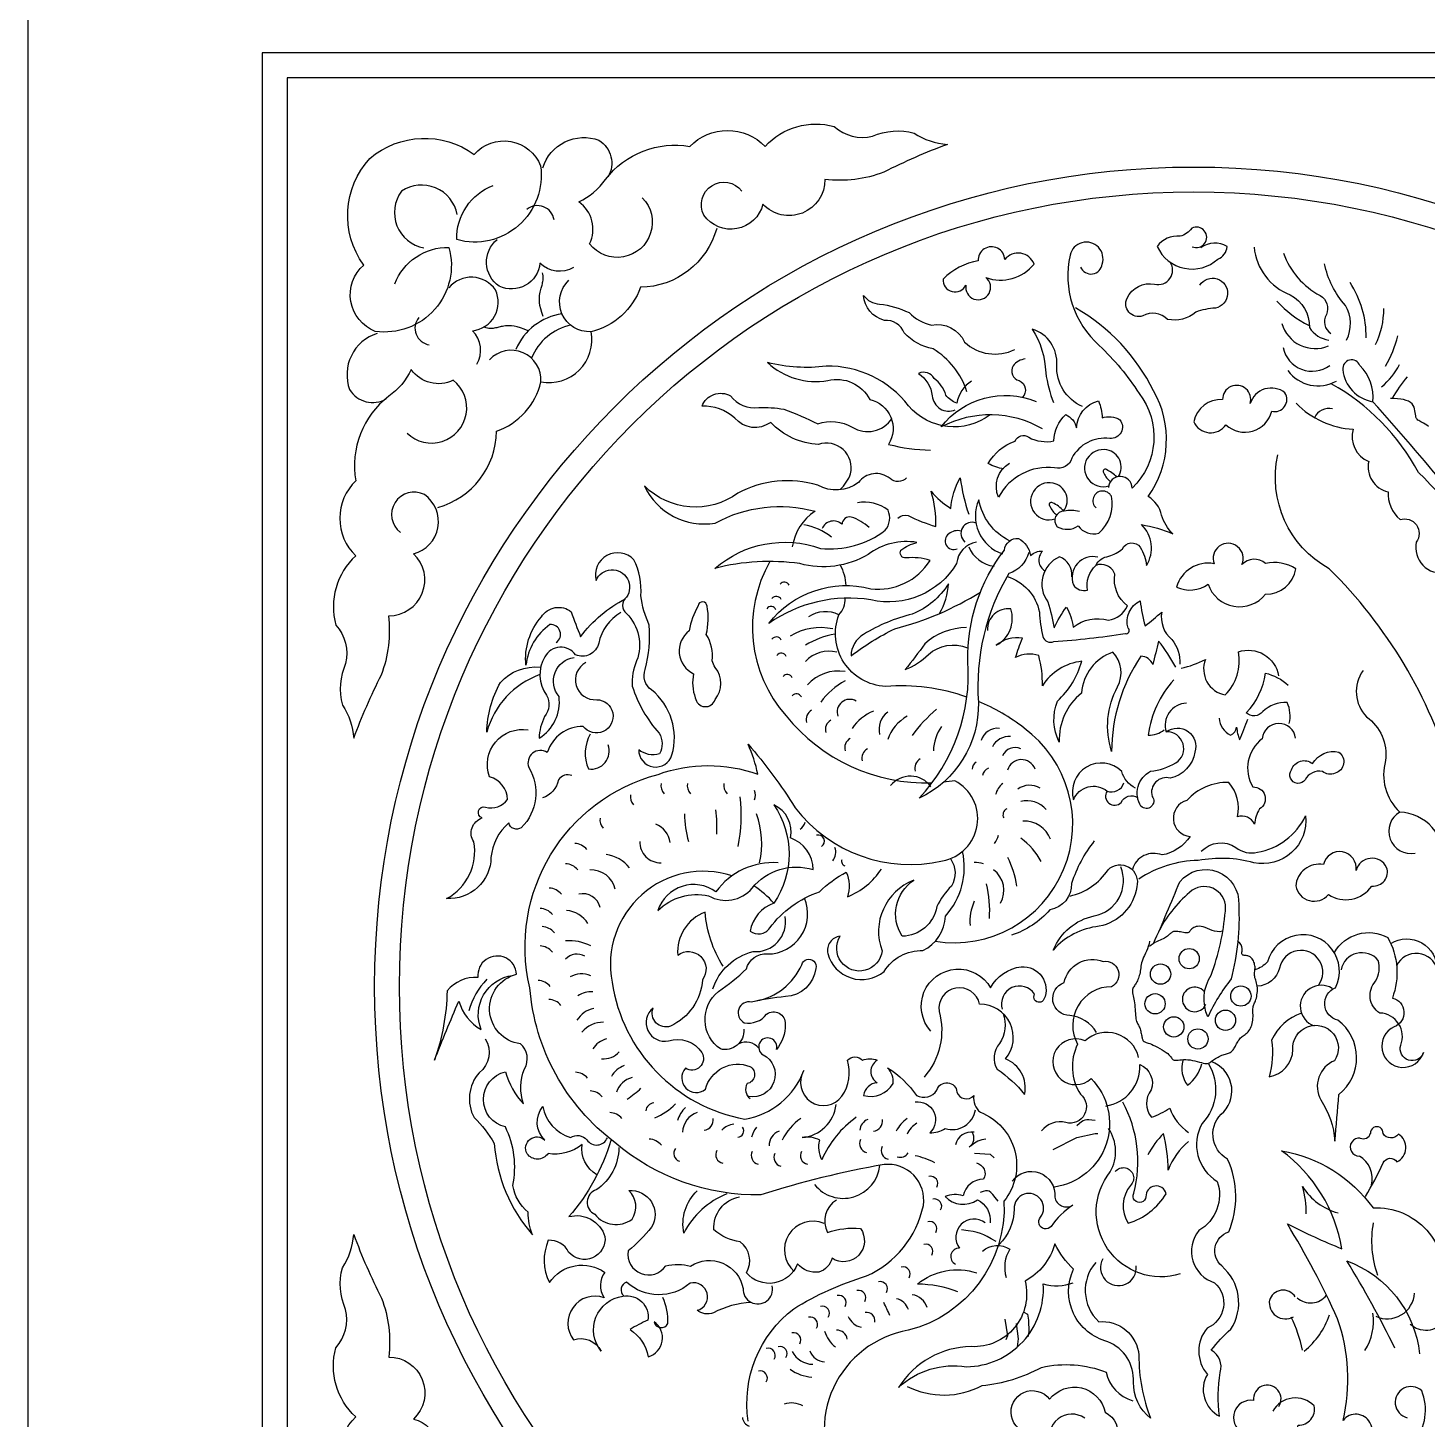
# Model space of a CAD drawing. Extents: x -66030 to 95157, y -13132 to 45879.
# Drawn here: x -18960 to -18285, y 3143 to 3813 of the extents above; entities that cross this region are included whole.
import ezdxf

# ---------------------------------------------------------------- set-up
doc = ezdxf.new("R2010")
doc.units = 0
doc.header["$LTSCALE"] = 100
doc.header["$MEASUREMENT"] = 0
doc.layers.add('3', color=11, linetype='CONTINUOUS')

msp = doc.modelspace()

# ---------------------------------------------------------------- linework, layer by layer
at = {"layer": '3'}
for points in [[(-17833.53, 3914.13), (-18959.53, 3914.13), (-18959.53, 2788.13), (-17833.53, 2788.13)], [(-17946.53, 3801.13), (-18846.53, 3801.13), (-18846.53, 2901.13), (-17946.53, 2901.13)], [(-17958.53, 3789.13), (-18834.53, 3789.13), (-18834.53, 2913.13), (-17958.53, 2913.13)]]:
    msp.add_lwpolyline(points, close=True, dxfattribs=at)
for points in [[(-18663.26, 3731.34, -1.055128), (-18688.71, 3709.03, 0.366246), (-18693.86, 3729.32, 0.126982), (-18680.99, 3740.15, -0.281378), (-18640.28, 3756.03, -0.426753), (-18604.08, 3756.06, -0.279848), (-18570.69, 3765.66, 0.248463), (-18552.23, 3760.93, -0.174704), (-18532.17, 3762.46, 0.128908), (-18516.13, 3757.06, 0.027185), (-18546.79, 3743.65, -0.12406), (-18575.22, 3740.17, -0.684481), (-18605.1, 3728.2, -0.643109), (-18633.58, 3722.95, -0.920448), (-18615.32, 3734.5)], [(-18782.62, 3689.74, -0.319048), (-18756.53, 3707.37, -0.541193), (-18792.06, 3666.91, -0.561508), (-18797.63, 3698.89, -0.355693), (-18794.67, 3750.3, -0.343874), (-18744.29, 3752.23, -0.561508), (-18712.31, 3746.66, -0.541193), (-18752.77, 3711.13, -0.319048), (-18735.13, 3737.22)], [(-18711.26, 3745.79, -0.427892), (-18684.21, 3759.03, -0.407523), (-18679.8, 3741.33, -0.407523)], [(-18752.58, 3723.23, 0.539681), (-18779.43, 3734.44, 0.553633), (-18768.62, 3707.18)], [(-18696.43, 3697.63, -0.338558), (-18712.61, 3699.79, -0.519359), (-18732.3, 3688.69, -0.493768), (-18733.34, 3711.18)], [(-18627.4, 3716.53, -0.333818), (-18664.16, 3688.15, -0.253565), (-18687.95, 3666.74, -0.703455), (-18698.63, 3691.54)], [(-18398.05, 3707.69, 1.587597), (-18398.31, 3716.6, -0.16651), (-18403.9, 3712.73, 0.285037), (-18414.94, 3707.76, 0.50912), (-18385.72, 3701.73, 0.291144), (-18381.22, 3707.75, 0.312284), (-18393.93, 3707.11)], [(-18501.23, 3700.84, 0.160484), (-18518.22, 3692.09, 0.835937), (-18507.2, 3689.22, 1.770039), (-18497.59, 3692.84, 0.32092), (-18474.31, 3699.36, 0.578769), (-18488.47, 3701.5, 1.014523), (-18501.26, 3700.87)], [(-18451.92, 3697.92, 0.779739), (-18441.5, 3699.36, 1.052172), (-18456.95, 3703.66, 0.275203), (-18442.89, 3660.15, -0.056005), (-18423.69, 3637.02, -0.383899), (-18427.1, 3591.34, 0.966263), (-18438.45, 3591.64)], [(-18368.22, 3707.53, 0.286232), (-18350.77, 3684.48, -0.281439), (-18341.51, 3668.71, 0.227784), (-18332.2, 3662.71, 0.227784)], [(-18354.05, 3704.59, 0.18456), (-18336.41, 3684.16, -0.387926), (-18333.38, 3674.99, 0.40879), (-18331.22, 3665.93, 0.40879)], [(-18394.46, 3689.15, -1.523173), (-18386.88, 3678.14, 0.07247), (-18396.38, 3676.17, -0.240945), (-18409.94, 3672.69, 0.337346), (-18421.95, 3674.37, -0.671645), (-18429.48, 3682.96, -0.340226), (-18416.23, 3689.65, 0.682649), (-18408.68, 3700.23, 0.682649)], [(-18323.66, 3662.64, 0.257758), (-18324.19, 3679.43, -0.132765), (-18334.27, 3699.51)], [(-18743.02, 3651.03, 0.338558), (-18745.18, 3667.21, 0.519359), (-18734.09, 3686.91, 0.493768), (-18756.57, 3687.95)], [(-18506.71, 3637.82, 0.178788), (-18523.04, 3658.49, -0.159899), (-18536.95, 3666.15, 0.328636), (-18546.54, 3672.17, -0.319766), (-18556.6, 3684.22, 0.228661), (-18548.86, 3680.09, -0.074619), (-18534.65, 3675.97, 0.134997), (-18523.85, 3669.9, -0.345027), (-18507.86, 3661.75, 0.314314), (-18483.65, 3658.2)], [(-18443.56, 3558.01, 0.60173), (-18455.4, 3544.73, 0.320628), (-18448.64, 3542.15, -0.241952), (-18444.63, 3554.08, -0.245308), (-18438.26, 3558.47, 0.086448), (-18431.67, 3562.03, -0.57996), (-18423.15, 3562.8, -0.12249), (-18420.11, 3554, 0.349711), (-18422.55, 3573.72, -0.066294), (-18407.44, 3569.29, -0.125847), (-18412.81, 3578.27, 0.196982), (-18419.28, 3587.3, 0.292083), (-18416.71, 3638.19, 0.148838), (-18454.3, 3678.17, 0.148838)], [(-18791.19, 3665.87, 0.427892), (-18804.42, 3638.82, 0.407523), (-18786.72, 3634.41, 0.407523)], [(-18451.06, 3630.68, -0.308492), (-18463.42, 3650.66, 0.351667), (-18475.22, 3667.97, -0.13429), (-18468.75, 3646.95, 0.056922), (-18464.94, 3632.53)], [(-18761.93, 3582.01, 0.333818), (-18733.55, 3618.76, 0.253565), (-18712.14, 3642.55, 0.703455), (-18736.94, 3653.24)], [(-18495.54, 3626.65, -0.39929), (-18534.82, 3631.04, 0.237505), (-18574.66, 3650.11, -0.093533), (-18602.84, 3651.82, 0.232196), (-18573.82, 3643.18, -0.349296), (-18553.57, 3634.04, -0.51818), (-18544.49, 3612.43, 0.062706), (-18524.34, 3609.69, 0.062706)], [(-18478.56, 3653.58, 0.209947), (-18484.47, 3650.29, 0.49576), (-18481.55, 3643.16, -0.511505), (-18479.87, 3635.1)], [(-18776.74, 3617.87, 1.055128), (-18754.43, 3643.32, -0.366246), (-18774.72, 3648.46, -0.126982), (-18785.55, 3635.6, 0.281378), (-18801.42, 3594.88, 0.426753), (-18801.46, 3558.69, 0.279848), (-18811.05, 3525.3, -0.248463), (-18806.33, 3506.83, 0.174704), (-18807.86, 3486.77, -0.128908), (-18802.46, 3470.73, -0.027185), (-18789.05, 3501.4, 0.12406), (-18785.57, 3529.83, 0.684481), (-18773.6, 3559.7, 0.643109), (-18768.35, 3588.19, 0.920448), (-18779.89, 3569.93)], [(-18504.46, 3642.95, 0.206765), (-18511.63, 3632.33, -0.166177), (-18516.85, 3636.22, 0.159121), (-18522.56, 3644.19, 0.398496), (-18530.01, 3646.64, -0.210102), (-18523.43, 3635.83, 0.515095), (-18512.32, 3629.09)], [(-18567.92, 3590.69, 0.132381), (-18562.86, 3598.28, 0.594916), (-18578.34, 3612.35, -0.19248), (-18601.35, 3623.04, -0.39704), (-18618.72, 3625.11, 0.194958), (-18634.48, 3630.81, -0.460182), (-18620.78, 3635.8, 0.271619), (-18607.13, 3630.21, -0.053069), (-18595.03, 3629.38, -0.028526), (-18578.64, 3622.29, -0.219232), (-18562.06, 3620.75, 0.411581), (-18542.84, 3624.94, 0.411581)], [(-18171.52, 3232.67, 0.309407), (-18148.36, 3272.26, 0.036056), (-18159.3, 3359.76, 0.01115), (-18227.07, 3487.13, 0.150802), (-18289.02, 3598.91, 0.144152), (-18331, 3641.61)], [(-18470.24, 3619.86, 0.258002), (-18519.12, 3620.81, -0.340638), (-18473.32, 3633.02)], [(-18488.98, 3600.68, -0.099831), (-18496.45, 3603.19, -0.17971), (-18483.52, 3613.93, -0.495329), (-18476.93, 3615.85, 0.175169), (-18464.74, 3614.09, -0.208752), (-18459.03, 3626.75, -0.231917), (-18453.82, 3620.39, -0.338193), (-18443.31, 3633.35, -0.10689), (-18441.54, 3625.17, -0.227396), (-18432.95, 3624.29, -0.662059), (-18437.85, 3615.26, 0.312254), (-18456.12, 3605.8, -0.413766), (-18464.42, 3601.12, 0.309526), (-18491.48, 3586.96, -0.373719), (-18486.21, 3603.43)], [(-18347.9, 3632.21, 0.188121), (-18320.43, 3619.74, 0.391061), (-18312.93, 3604.22, 0.420066), (-18303.62, 3589.62, 0.229267), (-18297.87, 3576.17, -0.727185), (-18290, 3565.26, 0.528146), (-18275.81, 3550.53, -1.093307), (-18267.64, 3542.27, 0.032422), (-18255.99, 3535.85, 0.294861), (-18245.94, 3515.2, 0.848142), (-18250.44, 3492.46, -0.685053), (-18239.35, 3476.23, -0.183738), (-18236.84, 3461.78, -0.528128), (-18233.09, 3440.54, 0.852916), (-18220.12, 3433.25, -1.083325), (-18211.97, 3421.42, -0.503693), (-18204.63, 3405.73, -0.565741), (-18205.01, 3394.65)], [(-18163.24, 3223.33, 0.249483), (-18139.88, 3280.04, 0.094614), (-18168.91, 3375.34, 0.132082), (-18203.46, 3455.76, 0.008993), (-18240.94, 3548.15, 0.020049), (-18310.9, 3632.97)], [(-18433.67, 3596.9, 0.52936), (-18439.2, 3609.72, 1.305173), (-18438.25, 3592.44)], [(-18186.05, 3243.72, 0.43853), (-18164.14, 3304.29, -0.975696), (-18172.5, 3319.66, -0.239196), (-18171.27, 3337.07, 0.014683), (-18204.48, 3374.95, 0.165368), (-18237.08, 3418.78, -0.309527), (-18272.57, 3452.9, 0.128285), (-18332.07, 3552.47, -0.331954), (-18356.8, 3607.34)], [(-18535.9, 3596.3, -0.418056), (-18543.81, 3595.97, 0.424832), (-18559.04, 3594.07, -0.29915), (-18578.62, 3592.7, 0.19732), (-18617.2, 3588.91, -0.370328), (-18662.24, 3592.4, 0.337789), (-18628.08, 3574.51, -0.194273), (-18579.98, 3580.17, 0.212175), (-18590.93, 3563.04, 0.212175)], [(-18540.07, 3576.89, -0.237323), (-18535.07, 3578.14, 0.05191), (-18521.73, 3572.87, 0.084425), (-18524.01, 3589.86, 0.081299), (-18514.51, 3581.56, -0.11507), (-18509.94, 3596.29, 0.051627), (-18505.85, 3578.74)], [(-18434.48, 3596.71, 0.095126), (-18439.41, 3600.24, 0.975843), (-18440.64, 3598.53, 0.148406), (-18437.45, 3594.44)], [(-18460.1, 3580.32, 0.557893), (-18465.2, 3593.75, 1.305173), (-18464.26, 3576.46)], [(-18452.46, 3580.13, 0.088501), (-18459.83, 3580.28, 0.643898), (-18463.16, 3572.72, 0.288177), (-18453.11, 3573.13, 0.306666), (-18443.11, 3569.6, 0.269352), (-18437.08, 3587.39, 1.190505), (-18444.46, 3581.79)], [(-18502.15, 3565.35, 0.335653), (-18511.69, 3554.98, -0.324846), (-18553.01, 3537.46, 0.194373), (-18602.22, 3526.13, -0.299621), (-18553.03, 3542.85, 0.291539), (-18524.51, 3556.43, 0.108203), (-18536.1, 3557.68, -0.623821), (-18538.53, 3561.46, -0.091543), (-18530.81, 3565.15, 0.207456), (-18554.29, 3559.39, -0.203723), (-18587.38, 3554.92, 0.099688), (-18628.22, 3552.62, -0.271291), (-18577.38, 3562.29, 0.190173), (-18546.09, 3571.02, 0.282675), (-18544.76, 3580.71, 0.206951), (-18559.49, 3584.29)], [(-18486.18, 3565.94, -0.238579), (-18500.99, 3585.67, 0.439743), (-18489.57, 3559.64, 0.439743)], [(-18460.1, 3580.32, 0.104037), (-18465.41, 3584.27, 0.975843), (-18466.64, 3582.55, 0.148406), (-18463.45, 3578.47)], [(-18553.94, 3572.28, 0.10887), (-18562.49, 3577.39, 0.462158), (-18566.95, 3573.88, 0.519494), (-18576.6, 3571.81)], [(-18509.52, 3570.6, 0.247328), (-18515.46, 3569.31, 0.903315), (-18511.4, 3562.11)], [(-18476.89, 3560.25, -0.252606), (-18486.49, 3550.22, 0.153484), (-18501.18, 3488.01, -0.296857), (-18529.81, 3441.84, 0.210168), (-18506.28, 3507.93, -0.171166), (-18488.63, 3561.46, -0.40502), (-18481.87, 3567.12, -0.232442), (-18476.05, 3558.84, -0.217994), (-18470.24, 3560.93, 0.487945), (-18469.1, 3551.43, 0.487945)], [(-18601.75, 3555.97, 0.321018), (-18593.96, 3481.62, 0.234363), (-18523.59, 3449.21, 0.234363)], [(-18456.12, 3548.52, 0.353667), (-18462.12, 3558.18, 0.485705), (-18467.63, 3536.49, -0.022304), (-18464.59, 3523.91, -0.055465), (-18458.74, 3533.99, -0.091308), (-18455.46, 3524.34, -0.244532), (-18438.48, 3527.65, 0.258626), (-18429.31, 3534.55, -0.280061), (-18435.38, 3549.89, 0.416702), (-18444.63, 3554.08, 0.416702)], [(-18519.9, 3530.91, 0.111685), (-18515.6, 3545.24, -0.155351), (-18533.08, 3530.6, 0.077894), (-18556.59, 3520.83, 0.259844), (-18562.62, 3510.46, -0.046976), (-18541.49, 3523.56, 0.077267), (-18500.19, 3541.23)], [(-18487.37, 3548.71, -0.278864), (-18471.8, 3531.58, 0.050703), (-18470.06, 3519.77, 0.448836), (-18464.81, 3517.32, 0.019898), (-18430.47, 3521.21, 0.806211), (-18429.02, 3523.84, -0.375603), (-18423.1, 3537, 0.054013), (-18420.8, 3524.91, 0.017096), (-18412.78, 3531.58, 0.268578), (-18407.91, 3518.29, -0.201278), (-18404.11, 3506.4)], [(-18704.8, 3516.93, 0.768168), (-18707.79, 3525.57, 0.215314), (-18719.38, 3505.94, -0.207713), (-18711.94, 3529.24, -0.449098), (-18697.54, 3531.74, 0.017085), (-18693.01, 3519.72, -0.11769), (-18671.37, 3537.93)], [(-18506.75, 3490.63, 0.102916), (-18545.95, 3495.75, -0.511352), (-18568.44, 3530.29, 0.189232), (-18565.4, 3538.28)], [(-18673.64, 3531.3, 0.21451), (-18684.28, 3516.53, -0.455357), (-18695.42, 3510.91, 0.558943), (-18710.3, 3510.02, 0.297105), (-18709.49, 3491.57, -0.309832), (-18710.37, 3481.25, 0.111837), (-18713.05, 3470.72, 0.290022), (-18703.41, 3490.86, -0.589598), (-18696.17, 3509.75)], [(-18406.04, 3505.01, 0.047727), (-18414.27, 3517.55, 0.011712), (-18417, 3506.25, 0.302058), (-18422.86, 3510.25, 0.147921), (-18436.94, 3464.44, -0.204896), (-18434.07, 3495.54, 0.316896), (-18436.31, 3512.28, 0.296065), (-18451.52, 3492.55, 0.237056), (-18462.22, 3468.9, -0.211738), (-18463.09, 3488.64, 0.14065), (-18451.36, 3507.86, 0.226688), (-18470.33, 3496.03, 0.074612), (-18472.11, 3510.58, 0.203751), (-18483.23, 3509.73, -0.031463), (-18479.97, 3518.92, 0.22516), (-18492.55, 3515.59, 0.363944), (-18485.58, 3533.09, 0.459015), (-18496.88, 3522.73)], [(-18506.93, 3524.16, 0.181597), (-18527.04, 3516.25, -0.014714), (-18536.49, 3503.85, 0.106422), (-18525.33, 3511.13, -0.279462), (-18506.48, 3514.37)], [(-18403.43, 3504.47, 0.061921), (-18391.69, 3508.76, 0.471856), (-18382.17, 3491.61, 0.247335), (-18375.81, 3512.42, -0.459716), (-18356.41, 3500.89)], [(-18690.51, 3507.27, 0.816538), (-18685.25, 3489.35, -1.597481), (-18691.78, 3476.48, 0.328624), (-18709.09, 3463.95, 0.726059), (-18717.99, 3456.63, -0.348201), (-18721.62, 3427.63, -0.533087), (-18727.69, 3429.94, 0.192074), (-18736.25, 3413.26, -0.42866), (-18757.62, 3393.47, 0.322418), (-18744.51, 3420.77, -0.50186), (-18740.46, 3432.32, -0.978426), (-18738.89, 3437.57, 0.313467), (-18728.26, 3441.19, 0.324139), (-18736.9, 3452.22, -0.581056), (-18718.26, 3474.73)], [(-18712.65, 3501.41, 0.245898), (-18738.25, 3473.7, -0.122805), (-18731.69, 3497.65, -0.243463), (-18712.47, 3504.96)], [(-18351.3, 3477.91, 0.173719), (-18352.3, 3487.96, 0.204881), (-18364.07, 3483.61, -0.439257), (-18372, 3483.02, 0.158927), (-18362.8, 3502.13, -0.135008), (-18351.81, 3496.3)], [(-18315.71, 3503.37, 0.362739), (-18313.98, 3481.1, -0.2716), (-18304.84, 3459.99, 0.280877), (-18298, 3435.19, 0.309908)], [(-18407.01, 3498.85, 0.155136), (-18419.27, 3472.3, 0.186927), (-18411.61, 3474.85, 0.186927)], [(-18479.19, 3475.69, 0.065936), (-18501.22, 3488.52, 0.065936)], [(-18348.23, 3470.77, 0.896741), (-18364.33, 3470.52, 0.382759), (-18368.85, 3447.27, -0.787224), (-18365.63, 3436.66, 0.127817), (-18368.03, 3429.28, 0.403336), (-18376.29, 3432.84, 0.241441), (-18380.43, 3449.49, 0.21785), (-18400.7, 3440.73, 0.837931), (-18399.14, 3423.45, -0.210142), (-18412.62, 3414.48, 0.449494), (-18426.94, 3407.45)], [(-18385.03, 3480.47, 0.268052), (-18379.6, 3472.27, 0.275461), (-18376.66, 3476.09, 0.073531), (-18375.22, 3470, 0.004821), (-18371.23, 3479.96, 0.004821)], [(-18612.19, 3141.48, -0.274934), (-18590.27, 3195.72, -0.063348), (-18555.23, 3211.54, 0.242696), (-18527.73, 3245.56, 0.493498), (-18546.68, 3265.22, 0.036087), (-18606.04, 3250.61, -0.182964), (-18676.52, 3275.9, -0.214027), (-18717.52, 3350.5, -0.406927), (-18655.64, 3453.35, -0.174971), (-18607.55, 3453.38, 0.056643), (-18612.29, 3467.96, -0.037057), (-18589.5, 3437.23, 0.294734), (-18518.55, 3411.69, 0.715311), (-18512.53, 3450.24, -0.015959), (-18518.05, 3449.55)], [(-18688.4, 3472.77, 0.23341), (-18689.22, 3455.94, 0.570594), (-18679.78, 3467.56, 0.570594)], [(-18425.44, 3446.67, -0.213354), (-18432.09, 3454.77, 0.774692), (-18455.27, 3441.03, -0.517338), (-18439.14, 3445.23, 0.435623), (-18431.03, 3449.32, 0.435623)], [(-18697.21, 3452.72, 0.369931), (-18703.73, 3450.66, -0.274922), (-18711.41, 3441.97)], [(-18439.14, 3445.23, 0.920565), (-18432.38, 3439.84, -0.441973), (-18424.38, 3442.17)], [(-18597.83, 3410.71, 0.257227), (-18627.78, 3396.75, 0.508149), (-18655.74, 3387.77, -0.252945), (-18631.28, 3394.76, 0.360936), (-18610.31, 3398.5, -0.308855), (-18580.84, 3407.41, 0.321537), (-18591.84, 3422.68, 0.351962), (-18599.83, 3438.64, -0.308867), (-18599.83, 3391.27, 0.267256), (-18611.31, 3377.8, 0.436892), (-18601.82, 3379.3, -0.148668), (-18577.86, 3396.75, -0.067914), (-18564.88, 3406.23, -0.178239), (-18564.39, 3394.26, 0.151902), (-18547.91, 3407.72, 0.151902)], [(-18239.66, 3387.23, -0.231935), (-18255.19, 3393.6, -0.571896), (-18276.91, 3411.13, 0.427463), (-18298, 3435.19, 0.838412), (-18290.6, 3415.32, 0.838412)], [(-18393.68, 3416.32, -0.356284), (-18376.97, 3418.15, 0.238194), (-18366.64, 3415.79, 0.239511), (-18343.38, 3433.35, -0.509011), (-18368.4, 3410.73, 0.11431), (-18395.17, 3411.81, 0.145104), (-18423.87, 3402.86, 0.145104)], [(-18445.34, 3421.24, 0.088181), (-18456.24, 3400.81, -0.37553), (-18466.72, 3388.01, -0.13249), (-18485.21, 3375.8)], [(-18514.69, 3412.76, -0.294616), (-18514.14, 3399.52, 0.085272), (-18521.25, 3389.58, -0.361603), (-18537.93, 3375.31, -0.410166), (-18532.39, 3402.33, 0.411619), (-18547.64, 3368.23, -1.244437), (-18567.91, 3375.3, 0.449673), (-18573.79, 3366.99, 0.551016), (-18546.7, 3358.34, -0.266714), (-18527.92, 3368.39, 0.273043), (-18517.08, 3385.03, 0.246458), (-18508.86, 3416.21, 0.246458)], [(-18457.1, 3394.69, 0.193345), (-18438.64, 3407.32, -0.774758), (-18424.86, 3399.1, -0.319636), (-18442.94, 3380.09, 0.190594), (-18465.06, 3368.67, -0.252641), (-18445.33, 3385.1, 0.475778), (-18432.56, 3408.7)], [(-18416.69, 3371.87, 0.007675), (-18404.05, 3401.61, -0.727854), (-18375.66, 3390.47, -0.076405), (-18379.33, 3354.74, 0.05863), (-18390.52, 3336.39, -0.255887), (-18388.93, 3356.54, 0.065806), (-18382.1, 3387.39, 0.659603), (-18398.11, 3397.44, 0.102432), (-18413.87, 3378.28)], [(-18614.3, 3330.43, -0.505444), (-18625.62, 3320.95, -0.499705), (-18626.59, 3348.66, 0.042589), (-18613.06, 3359.56, -0.373738), (-18602.87, 3366.75, 0.536724), (-18585.05, 3393.62, 0.536724)], [(-18624.29, 3360.85, -0.12327), (-18632.96, 3386.9, 0.336133), (-18646.18, 3366.14, -0.879818), (-18634.27, 3354.35, -0.273252), (-18649.73, 3331.91, -0.639449), (-18658.03, 3340.64, 0.79388), (-18650.64, 3324.89, -0.340587), (-18634.57, 3319.21, -0.795233), (-18642.46, 3311.63, 0.927452), (-18632.84, 3301.58, -0.447603), (-18611.34, 3312.53, -0.692248), (-18612.76, 3304.24, 0.364952), (-18611.31, 3297.01, 0.364952)], [(-18629.28, 3349.88, -0.259869), (-18609.8, 3367.92, 0.489979), (-18594.34, 3384.78, 0.489979)], [(-18345.37, 3338.21, 0.213413), (-18359.77, 3325.21, -0.10069), (-18361.02, 3307.53, 0.359502), (-18349.51, 3320.74, -1.392987), (-18329.44, 3315.31, 0.447066), (-18336.09, 3296.45, -0.127075), (-18329.28, 3276.51, -0.002221), (-18327.32, 3299.01, 0.487992), (-18327.78, 3334.84, -0.741047), (-18328.99, 3350.49, 1.11222), (-18361.73, 3362.91, -0.13184), (-18367.85, 3359.17)], [(-18329.54, 3367.4, -0.408246), (-18303.77, 3374.69, -0.220709), (-18301.56, 3345.53, -0.747363), (-18300.7, 3331.7, 1.527829), (-18286.54, 3319.21, -0.979963), (-18297.52, 3322.77, 0.518333), (-18307.58, 3338.28, -0.476032), (-18309.61, 3353.6, 0.209956), (-18308.42, 3363.69, 0.627348), (-18326.3, 3359.19)], [(-18302.36, 3371.88, -0.587272), (-18279.91, 3359.08, 0.710374), (-18299.51, 3361.04, 0.710374)], [(-18337.22, 3351.59, 1.260637), (-18355.98, 3359.95, -0.336323), (-18366.72, 3351.24)], [(-18738.98, 3325.82, -0.3879), (-18741.95, 3309.52, 0.312373), (-18744.37, 3287.86, -0.079238), (-18734.68, 3275.38, 0.162607), (-18716.26, 3231.38, -0.082648), (-18718.39, 3242.25, -0.177329), (-18725.69, 3255.16, 0.166012), (-18729.31, 3283.35, -0.796718), (-18729.31, 3309.94, 0.121052), (-18720.53, 3294.5, -0.187369), (-18720.1, 3311.36, 0.370703), (-18722.09, 3323.46, -0.830406), (-18723.91, 3356.96, 1.024256), (-18742.53, 3355.49, 0.242105), (-18757.41, 3348.97, -0.079506), (-18763.49, 3315.59, -0.006731), (-18751.79, 3344.02, 0.184438), (-18741, 3330.29, -0.486295), (-18725.84, 3356.46)], [(-18608.42, 3344.15, 0.250245), (-18586.41, 3361.55, -1.015663), (-18579.6, 3359.79, -0.366209), (-18594.23, 3346.2, 0.035526), (-18610.6, 3343.59, 0.880337), (-18614.12, 3333.63, 0.279835), (-18603.3, 3337.69, -0.658314), (-18594.4, 3332.88, -0.180919), (-18598.58, 3320.71, 2.020174), (-18605.05, 3318.16, -0.86875), (-18611.94, 3298.12)], [(-18524.19, 3329.58, -1.110288), (-18495.28, 3350.46, -0.249344), (-18480.51, 3360.57, -0.572152), (-18469.56, 3344.96, -1.060852), (-18474.06, 3347.33, 0.873675), (-18489.67, 3340.09, 0.873675)], [(-18444.23, 3328.95, 0.239821), (-18457.13, 3337.14, -0.852594), (-18459.85, 3352.94, -0.468159), (-18440.96, 3363.18, -0.850735), (-18437, 3350.99, 0.570845), (-18453.38, 3323.27, 0.264808), (-18451.91, 3299.12, -0.798943), (-18459, 3285.49, 0.307115), (-18470.77, 3281.43)], [(-18677.86, 3353.19, 0.319861), (-18613.81, 3287.11, 0.26636), (-18585.32, 3310.56, 0.957723), (-18567, 3298.16, 0.22716), (-18564.32, 3315.55, -0.458366), (-18557.1, 3315.52, -0.217817), (-18550.02, 3315.51, 0.557684), (-18550.02, 3304.67, 0.349118), (-18556.61, 3298.6, 0.348266), (-18542.32, 3304.37, 0.227634), (-18544.98, 3311.85, -0.099402), (-18531.03, 3298.57, 0.398274), (-18521.21, 3301.09, -0.83258), (-18511.54, 3300.16, 0.562902), (-18503.39, 3298.46, 0.262593), (-18500.23, 3290.44, -0.509115), (-18488.87, 3247.63, -0.358007), (-18535.05, 3185.34, 0.5253), (-18568.74, 3112.18, 0.273408)], [(-18489.29, 3338.06, -0.245249), (-18490.98, 3323.6, 0.327799), (-18492.11, 3311.19, -0.074159), (-18478.94, 3299.09, 0.372004), (-18488.12, 3316.14, 0.639552), (-18500.6, 3342.58, 0.972546), (-18520.15, 3339.07, -0.254213), (-18527.36, 3307.4)], [(-18423.93, 3316.91, 0.570221), (-18449.78, 3324.88, 1.853814), (-18446.84, 3306.66, -0.616232), (-18464.54, 3254.39)], [(-18439.79, 3293.45, 0.384553), (-18423.29, 3313.43, -0.399979), (-18417.85, 3301.19, 0.359096), (-18417.76, 3288.01, 0.05728), (-18408.91, 3292.49, 0.162729), (-18399.82, 3280.77)], [(-18402.55, 3315.37, 0.235693), (-18400.37, 3303.5, 0.173811), (-18393.47, 3313.74, 0.173811)], [(-18390.3, 3313.74, -0.340676), (-18393.31, 3285.07, 0.403752), (-18385.99, 3257.09, -0.359073), (-18394.88, 3233.44, 0.527098), (-18387.33, 3208.28, -0.552877), (-18390.9, 3186.36, 0.366499), (-18390.76, 3164.09, 0.434237), (-18384.87, 3143.9, -0.078912), (-18384.59, 3165.03, 0.358374), (-18388.88, 3175.72, -0.052468), (-18379.43, 3185.85, 0.376174), (-18383.86, 3216.38, -0.582178), (-18380.49, 3232.81, 0.211058), (-18381, 3267.86, -0.535836), (-18382.87, 3290.63, 0.5365), (-18388.9, 3314.89)], [(-18685.22, 3260.27, -0.302047), (-18692.23, 3274.97, -0.212275), (-18708.73, 3270.51, -0.516569), (-18718.86, 3270.45, -0.85955), (-18710.24, 3277.04, -0.391377), (-18711.26, 3293.23, 0.280866), (-18697.9, 3278.33, -0.364308), (-18689.99, 3277.14, 0.595543), (-18680.12, 3278.11, 0.595543)], [(-18560.1, 3288.02, 0.136215), (-18576.71, 3267.55, -0.177431), (-18577.68, 3276.97, 0.18166), (-18586.18, 3278.22, 0.351285), (-18569.76, 3294.14)], [(-18531.63, 3295.48, -0.726576), (-18524.58, 3280.6, 0.155182), (-18517.19, 3282.57, 0.458601), (-18502.66, 3291.68, 0.458601)], [(-18435.16, 3261.92, -1.058292), (-18427.81, 3255.2, 0.32889), (-18428.9, 3236.95, 0.184887), (-18410.64, 3251.2, 0.905785), (-18420.4, 3249.74, -1.202739), (-18426.27, 3251.41, 0.190022), (-18431.54, 3295.35, 0.190022)], [(-18403.82, 3212.55, -0.738412), (-18437.62, 3261.77, 0.287664), (-18438.46, 3282.62, 0.287664)], [(-18399.82, 3276.34, 0.134195), (-18409.61, 3262.59, 0.062257), (-18411.98, 3280.26, 0.06054), (-18419.49, 3270)], [(-18314.57, 3249.84, 0.030001), (-18306.02, 3266.01, -0.607607), (-18299.41, 3266.55, 0.593413), (-18298.61, 3279.87, -0.524325), (-18306.05, 3280.18, 1.097043), (-18312.12, 3280.17)], [(-18678.42, 3276.84, -0.105834), (-18698.69, 3240.13, -0.401933), (-18681.27, 3230.54, -0.739495), (-18698.8, 3223.01, 0.307447), (-18708.6, 3228.72, 0.227644), (-18707.99, 3208.36, -0.422935), (-18681.35, 3213.25, 0.316126), (-18681.73, 3201.07, 0.747022), (-18696.42, 3180.71, -0.38293), (-18683.17, 3175.34, -0.58563), (-18672.61, 3201.74, -0.525158), (-18660.56, 3190.17, 0.045565), (-18669.2, 3185.67, -0.203632), (-18660.37, 3172.61, 0.636067), (-18657.61, 3189.44, 0.707139), (-18650.95, 3188.59, 0.121835), (-18653.38, 3201.13, 0.121835)], [(-18674.59, 3273.44, -0.249203), (-18685.46, 3253.04, 0.689191), (-18686.15, 3241.29, 0.4069), (-18668.24, 3238.89, 0.36435), (-18669.76, 3252.77, -0.606509), (-18658.76, 3235.06, -0.040466), (-18670.05, 3223.58, 0.808119), (-18651.96, 3216.46, -0.11696), (-18639.96, 3216.33, -0.530503), (-18614.68, 3205.57, 1.147223), (-18600.59, 3206.74, 1.147223)], [(-18497.56, 3277.53, 0.173083), (-18504.68, 3274.21, 0.173083)], [(-18502.18, 3266.06, -0.494698), (-18498.66, 3258.14, 0.36401), (-18508.55, 3250.15, 0.170539), (-18517.24, 3249.86, 0.37796), (-18501.69, 3248.29, -0.312598), (-18495.53, 3237.12)], [(-18386.49, 3116.93, 0.227512), (-18328.47, 3102.19, 0.434554), (-18312.41, 3140.93, 0.536013), (-18325.3, 3141.87, 0.143079), (-18327.98, 3190.87, 0.029739), (-18352.16, 3236.6, 0.019151), (-18325.87, 3224.59, 0.194559), (-18354.97, 3271.9, -0.197594), (-18310.89, 3244.31, -0.478997), (-18277.08, 3206.72, 0.010139), (-18248.94, 3184.54, -0.388046), (-18276.56, 3189.62, -0.436973), (-18292.99, 3188.17)], [(-18484.9, 3257.16, -0.770364), (-18464.38, 3249.51, 0.516793), (-18455.69, 3245.61, 0.094168), (-18466.13, 3235.46, -1.018686), (-18471.24, 3239.88, 1.430092), (-18483.93, 3243.93, -0.204049), (-18491.23, 3226.7)], [(-18622.53, 3251.07, 0.185719), (-18643.22, 3232.16, -0.260733), (-18636.74, 3252.62)], [(-18343.11, 3241.44, 0.081751), (-18344.9, 3254.6, 0.191139), (-18327.74, 3241.96, 0.191139)], [(-18569.68, 3248.15, 0.397204), (-18573.91, 3232.51, -0.105706), (-18558.08, 3234.44, -0.832978), (-18571.77, 3220.04, -0.264417), (-18578.13, 3213.42, -0.259259), (-18588.48, 3217.43, -0.574447), (-18613.08, 3213.08, 0.385318), (-18616.09, 3228, -0.145225), (-18628.72, 3233.82, -0.384962), (-18616.33, 3249.65)], [(-18497.91, 3237.12, 0.881179), (-18510.28, 3224.89, 0.834441), (-18512.16, 3217.19, 0.834441)], [(-18776.74, 3084.4, -1.055128), (-18754.43, 3058.95, 0.366246), (-18774.72, 3053.81, 0.126982), (-18785.55, 3066.67, -0.281378), (-18801.42, 3107.39, -0.426753), (-18801.46, 3143.58, -0.279848), (-18811.05, 3176.97, 0.248463), (-18806.33, 3195.44, -0.174704), (-18807.86, 3215.5, 0.128908), (-18802.46, 3231.53, 0.027185), (-18789.05, 3200.87, -0.12406), (-18785.57, 3172.44, -0.684481), (-18773.6, 3142.57, -0.643109), (-18768.35, 3114.08, -0.920448), (-18779.89, 3132.34)], [(-18444.62, 3218.07, 0.401333), (-18443.19, 3189.48, -0.417452), (-18423.81, 3173.32, 0.094222), (-18418.16, 3142.92, -0.232663), (-18426.42, 3160.28, 0.32265), (-18438.81, 3179.86, -0.473001), (-18455.25, 3214.78, -0.091285), (-18464.29, 3226.99, -0.199739), (-18478.69, 3209.03, -0.506034), (-18504.69, 3177.47, 0.254658), (-18539.65, 3157.82, -0.231581), (-18506.93, 3167.74, 0.429725), (-18469.92, 3207.76, 0.172859), (-18455.55, 3208.3)], [(-18499.28, 3223.52, -0.335163), (-18486.02, 3224.47, 0.218695), (-18487.77, 3210.87, 0.218695)], [(-18300.38, 3176.79, 0.024939), (-18323.55, 3218.77, -0.28684), (-18288.43, 3174.04)], [(-18511.07, 3203.83, 0.089477), (-18530.61, 3207.62, -0.255305), (-18501.94, 3213.04)], [(-18610.88, 3198.68, 0.109958), (-18628.94, 3193.81, -0.269317), (-18636.83, 3194.97, 0.993151), (-18640.19, 3208.03, -0.376431), (-18670.86, 3208.47, 0.580103), (-18672.26, 3201.94)], [(-18535.53, 3158.3, 0.240915), (-18499.41, 3158.7, 0.10035), (-18470.75, 3167.48, -0.148391), (-18439.54, 3165.17, 0.281699), (-18426.79, 3151.4)], [(-18449.92, 3143.02, 0.730731), (-18466.34, 3130.24, 0.434675), (-18475.46, 3135.65, -1.599325), (-18466.85, 3152.07, -0.644137), (-18440.12, 3145.8, -0.384939), (-18434.54, 3132.69)], [(-18390.83, 3108.91, 0.20366), (-18328.9, 3096.4, 0.209953), (-18290.77, 3131.48, 0.262344), (-18287.37, 3156.17, 1.294578), (-18294.39, 3143.21)], [(-18356.34, 3148.55, 1.423046), (-18368.48, 3151.53, 1.710097), (-18363.48, 3137.92, 0.822731), (-18347, 3139.54, 0.473192), (-18339.24, 3148.9, 0.497946), (-18359.25, 3146.42, 0.497946)]]:
    msp.add_lwpolyline(points, format="xyb", dxfattribs=at)
for points in [[(-18711.04, 3674.02), (-18711.76, 3676.04), (-18712.28, 3677.84), (-18712.63, 3679.44), (-18712.84, 3680.85), (-18712.92, 3682.1), (-18712.91, 3683.21), (-18712.83, 3684.18), (-18712.72, 3685.04), (-18712.58, 3685.79), (-18712.44, 3686.47), (-18712.28, 3687.09), (-18712.12, 3687.66), (-18711.96, 3688.19), (-18711.79, 3688.72), (-18711.63, 3689.25), (-18711.47, 3689.79), (-18711.33, 3690.38), (-18711.2, 3690.99), (-18711.1, 3691.64), (-18711.04, 3692.31), (-18711.03, 3693), (-18711.09, 3693.72), (-18711.22, 3694.44), (-18711.43, 3695.18)], [(-18718.33, 3667.15), (-18720.3, 3667.99), (-18722.06, 3668.62), (-18723.64, 3669.07), (-18725.04, 3669.36), (-18726.28, 3669.52), (-18727.39, 3669.57), (-18728.36, 3669.56), (-18729.22, 3669.49), (-18729.99, 3669.4), (-18730.68, 3669.3), (-18731.3, 3669.18), (-18731.87, 3669.05), (-18732.42, 3668.92), (-18732.95, 3668.79), (-18733.49, 3668.66), (-18734.05, 3668.53), (-18734.64, 3668.42), (-18735.26, 3668.33), (-18735.91, 3668.27), (-18736.58, 3668.25), (-18737.28, 3668.29), (-18737.99, 3668.38), (-18738.7, 3668.56), (-18739.43, 3668.82)], [(-18284.11, 3621.03), (-18284.93, 3621.6), (-18285.73, 3622.13), (-18286.47, 3622.6), (-18287.16, 3622.98), (-18287.79, 3623.29), (-18288.36, 3623.58), (-18288.86, 3623.86), (-18289.29, 3624.16), (-18289.65, 3624.51), (-18289.94, 3624.94), (-18290.16, 3625.48), (-18290.31, 3626.14), (-18290.41, 3626.91), (-18290.51, 3627.75), (-18290.64, 3628.63), (-18290.82, 3629.53), (-18291.1, 3630.41), (-18291.51, 3631.24), (-18292.08, 3632), (-18292.84, 3632.65), (-18293.77, 3633.2), (-18294.88, 3633.64), (-18296.14, 3634), (-18297.55, 3634.27), (-18299.08, 3634.45), (-18300.74, 3634.56), (-18302.49, 3634.6)], [(-18383.62, 3377.75), (-18384.83, 3377.5), (-18386.04, 3377.52), (-18387.26, 3377.74), (-18388.46, 3378.11), (-18389.63, 3378.56), (-18390.77, 3379.03), (-18391.85, 3379.48), (-18392.86, 3379.82), (-18393.8, 3380.03), (-18394.66, 3380.11), (-18395.45, 3380.07), (-18396.15, 3379.93), (-18396.78, 3379.72), (-18397.34, 3379.45), (-18397.81, 3379.14), (-18398.22, 3378.81), (-18398.55, 3378.48), (-18398.83, 3378.16), (-18399.07, 3377.86), (-18399.31, 3377.58), (-18399.56, 3377.35), (-18399.85, 3377.16), (-18400.19, 3377.02), (-18400.6, 3376.95), (-18401.12, 3376.95), (-18401.7, 3377.01), (-18402.35, 3377.11), (-18403.03, 3377.24), (-18403.72, 3377.37), (-18404.4, 3377.5), (-18405.05, 3377.6), (-18405.65, 3377.66), (-18406.18, 3377.66), (-18406.64, 3377.62), (-18407.05, 3377.52), (-18407.42, 3377.38), (-18407.75, 3377.21), (-18408.06, 3377), (-18408.36, 3376.77), (-18408.65, 3376.51), (-18408.96, 3376.24), (-18409.28, 3375.95), (-18409.63, 3375.65), (-18410.01, 3375.35), (-18410.45, 3375.03), (-18410.93, 3374.72), (-18411.48, 3374.4), (-18412.1, 3374.08), (-18412.81, 3373.77), (-18413.58, 3373.44), (-18414.39, 3373.08), (-18415.24, 3372.68), (-18416.11, 3372.22), (-18416.98, 3371.69), (-18417.83, 3371.06), (-18418.65, 3370.33)], [(-18418.65, 3372.98), (-18418.91, 3371.63), (-18419.26, 3370.38), (-18419.69, 3369.21), (-18420.16, 3368.1), (-18420.65, 3367.07), (-18421.13, 3366.08), (-18421.58, 3365.14), (-18421.97, 3364.23), (-18422.27, 3363.35), (-18422.51, 3362.49), (-18422.69, 3361.65), (-18422.82, 3360.84), (-18422.93, 3360.04), (-18423.03, 3359.27), (-18423.13, 3358.51), (-18423.25, 3357.78), (-18423.4, 3357.06), (-18423.58, 3356.36), (-18423.78, 3355.68), (-18424.01, 3355.03), (-18424.26, 3354.4), (-18424.53, 3353.81), (-18424.81, 3353.26), (-18425.11, 3352.74), (-18425.41, 3352.26), (-18425.71, 3351.81), (-18425.99, 3351.38), (-18426.26, 3350.96), (-18426.49, 3350.53), (-18426.68, 3350.09), (-18426.81, 3349.62), (-18426.88, 3349.12), (-18426.88, 3348.56), (-18426.81, 3347.96), (-18426.7, 3347.3), (-18426.56, 3346.59), (-18426.39, 3345.82), (-18426.22, 3345), (-18426.05, 3344.13), (-18425.9, 3343.2), (-18425.79, 3342.21), (-18425.69, 3341.19), (-18425.62, 3340.15), (-18425.55, 3339.12), (-18425.48, 3338.12), (-18425.41, 3337.17), (-18425.31, 3336.29), (-18425.2, 3335.51), (-18425.05, 3334.83), (-18424.87, 3334.25), (-18424.68, 3333.75), (-18424.47, 3333.3), (-18424.25, 3332.88), (-18424.03, 3332.48), (-18423.81, 3332.06), (-18423.6, 3331.62), (-18423.41, 3331.13), (-18423.24, 3330.61), (-18423.08, 3330.05), (-18422.93, 3329.49), (-18422.79, 3328.92), (-18422.67, 3328.35), (-18422.56, 3327.8), (-18422.45, 3327.29), (-18422.36, 3326.81), (-18422.26, 3326.38), (-18422.17, 3325.98), (-18422.07, 3325.63), (-18421.95, 3325.32), (-18421.82, 3325.05), (-18421.66, 3324.82), (-18421.48, 3324.64), (-18421.26, 3324.49), (-18421, 3324.37), (-18420.68, 3324.25), (-18420.29, 3324.13), (-18419.81, 3323.98), (-18419.24, 3323.79), (-18418.56, 3323.55), (-18417.77, 3323.22), (-18416.84, 3322.82), (-18415.83, 3322.33), (-18414.75, 3321.79), (-18413.66, 3321.2), (-18412.59, 3320.59), (-18411.58, 3319.96), (-18410.67, 3319.33), (-18409.89, 3318.72), (-18409.28, 3318.14), (-18408.8, 3317.6), (-18408.42, 3317.11), (-18408.11, 3316.67), (-18407.83, 3316.3), (-18407.54, 3316), (-18407.21, 3315.77), (-18406.8, 3315.62), (-18406.28, 3315.57), (-18405.65, 3315.58), (-18404.92, 3315.63), (-18404.11, 3315.71), (-18403.22, 3315.79), (-18402.26, 3315.85), (-18401.23, 3315.86), (-18400.16, 3315.8), (-18399.05, 3315.66), (-18397.92, 3315.45), (-18396.79, 3315.2), (-18395.68, 3314.92), (-18394.62, 3314.64), (-18393.63, 3314.38), (-18392.73, 3314.17), (-18391.94, 3314.03), (-18391.27, 3313.98), (-18390.71, 3314), (-18390.24, 3314.1), (-18389.82, 3314.27), (-18389.45, 3314.48), (-18389.09, 3314.74), (-18388.72, 3315.04), (-18388.31, 3315.36), (-18387.85, 3315.7), (-18387.34, 3316.05), (-18386.8, 3316.4), (-18386.22, 3316.74), (-18385.62, 3317.07), (-18385.01, 3317.38), (-18384.4, 3317.67), (-18383.8, 3317.92), (-18383.21, 3318.13), (-18382.64, 3318.32), (-18382.09, 3318.48), (-18381.56, 3318.63), (-18381.06, 3318.78), (-18380.59, 3318.94), (-18380.14, 3319.12), (-18379.73, 3319.34), (-18379.35, 3319.59), (-18378.99, 3319.88), (-18378.66, 3320.21), (-18378.36, 3320.57), (-18378.07, 3320.97), (-18377.79, 3321.4), (-18377.52, 3321.86), (-18377.25, 3322.34), (-18376.99, 3322.85), (-18376.72, 3323.37), (-18376.44, 3323.9), (-18376.15, 3324.43), (-18375.84, 3324.94), (-18375.51, 3325.43), (-18375.16, 3325.9), (-18374.77, 3326.32), (-18374.36, 3326.69), (-18373.92, 3327.03), (-18373.46, 3327.36), (-18372.99, 3327.68), (-18372.52, 3328.01), (-18372.05, 3328.37), (-18371.59, 3328.77), (-18371.15, 3329.23), (-18370.73, 3329.77), (-18370.34, 3330.37), (-18369.98, 3331.02), (-18369.67, 3331.73), (-18369.39, 3332.48), (-18369.16, 3333.26), (-18368.98, 3334.07), (-18368.85, 3334.89), (-18368.78, 3335.72), (-18368.75, 3336.55), (-18368.75, 3337.36), (-18368.77, 3338.16), (-18368.8, 3338.92), (-18368.81, 3339.64), (-18368.8, 3340.3), (-18368.76, 3340.9), (-18368.67, 3341.43), (-18368.54, 3341.9), (-18368.37, 3342.35), (-18368.18, 3342.78), (-18367.98, 3343.21), (-18367.76, 3343.68), (-18367.55, 3344.2), (-18367.34, 3344.79), (-18367.15, 3345.46), (-18366.99, 3346.2), (-18366.85, 3347.01), (-18366.74, 3347.85), (-18366.66, 3348.71), (-18366.64, 3349.57), (-18366.65, 3350.42), (-18366.72, 3351.24), (-18366.85, 3352.01), (-18367.02, 3352.73), (-18367.21, 3353.42), (-18367.42, 3354.07), (-18367.62, 3354.68), (-18367.81, 3355.26), (-18367.95, 3355.82), (-18368.05, 3356.36), (-18368.09, 3356.89), (-18368.07, 3357.4), (-18368.02, 3357.9), (-18367.95, 3358.41), (-18367.88, 3358.91), (-18367.82, 3359.43), (-18367.78, 3359.96), (-18367.79, 3360.52), (-18367.85, 3361.09), (-18367.96, 3361.68), (-18368.12, 3362.26), (-18368.33, 3362.84), (-18368.57, 3363.38), (-18368.84, 3363.9), (-18369.14, 3364.36), (-18369.47, 3364.76), (-18369.81, 3365.09), (-18370.16, 3365.35), (-18370.52, 3365.55), (-18370.89, 3365.71), (-18371.27, 3365.82), (-18371.64, 3365.9), (-18372.02, 3365.96), (-18372.39, 3365.99), (-18372.75, 3366.03), (-18373.09, 3366.06), (-18373.4, 3366.12), (-18373.67, 3366.2), (-18373.89, 3366.34), (-18374.05, 3366.53), (-18374.14, 3366.79), (-18374.16, 3367.14), (-18374.09, 3367.59), (-18373.99, 3368.13), (-18373.92, 3368.76), (-18373.95, 3369.46), (-18374.12, 3370.25), (-18374.52, 3371.1), (-18375.18, 3372.01), (-18376.19, 3372.98)], [(-18444.87, 3286.48), (-18446.55, 3286.68), (-18447.86, 3286.8), (-18448.91, 3286.79), (-18449.79, 3286.64), (-18450.61, 3286.31), (-18451.47, 3285.77), (-18452.49, 3284.99), (-18453.75, 3283.94)], [(-18465.17, 3272.53), (-18453.75, 3278.24), (-18444.87, 3280.14), (-18443.6, 3280.14)], [(-18503.13, 3270.81), (-18495.53, 3270.33), (-18493.63, 3268.43)], [(-18491.73, 3247.55), (-18493.15, 3249.43), (-18494.27, 3250.82), (-18495.19, 3251.78), (-18496.01, 3252.36), (-18496.83, 3252.6), (-18497.74, 3252.56), (-18498.86, 3252.28), (-18500.28, 3251.83)], [(-18492.68, 3228.1), (-18495.05, 3229.51), (-18496.95, 3230.59), (-18498.57, 3231.4), (-18500.1, 3232.01), (-18501.75, 3232.49), (-18503.7, 3232.9), (-18506.16, 3233.32), (-18509.31, 3233.79)], [(-18479.31, 3194.14), (-18477.57, 3193.13), (-18476.99, 3190.24), (-18476.85, 3184.59), (-18477.43, 3182.13)], [(-18488.52, 3190.63), (-18487.2, 3182.71), (-18487.97, 3180.78)], [(-18482.94, 3188.67), (-18482.02, 3181.29), (-18482.42, 3177.32)]]:
    msp.add_lwpolyline(points, dxfattribs=at)
for points in [[(-18325.45, 3648.44, 0.337241), (-18310.9, 3632.97, 0.223309), (-18317.22, 3650.45, 0.873186)], [(-18381.83, 3621.91, 0.571301), (-18359.72, 3628.38, 0.676295), (-18353.34, 3637.29, 0.528045), (-18370.13, 3632.08, 1.161203), (-18383.46, 3634.03, 0.372176), (-18397.33, 3623.35, 0.591231)], [(-18405.6, 3543.66, 0.276656), (-18390.44, 3545.07, 0.598706), (-18362.76, 3540.24, 0.37868), (-18348.05, 3552.45, 0.19463), (-18362.77, 3555.01, 0.39831), (-18374.13, 3554.49, 1.497941), (-18387.54, 3554.86, 0.391909)], [(-18654.98, 3463.27, -0.247789), (-18665.01, 3465.21, 0.867431), (-18648.97, 3462.68, 0.301109), (-18658.8, 3494.05, -0.340706), (-18661.87, 3503.97, 0.08514), (-18659.94, 3525.27, -0.070737), (-18663.98, 3539.48, 0.139918), (-18667.35, 3556.8, 0.773137), (-18685.6, 3546.81, -1.111686), (-18670.91, 3538.76, 0.493982), (-18670.85, 3530.89, -0.295694), (-18666.01, 3508.1, 0.126802), (-18668.09, 3495.81, 0.104907), (-18655.15, 3473.17, -0.271465)], [(-18640.67, 3522.53, 0.563873), (-18638.54, 3501.83, 0.13817), (-18637.72, 3490.2, 0.793846), (-18628.12, 3489.39, 0.348583), (-18628.11, 3504.9, -0.106322), (-18629.54, 3508.14, 0.172348), (-18632.41, 3520.76, 0.105091), (-18632.03, 3534.5, 0.915306), (-18636.33, 3534.57, 0.09645)], [(-18422.78, 3437.96, -0.441904), (-18418.14, 3454.84, 0.102014), (-18406, 3458.84, 0.773012), (-18410.59, 3473.83, -0.73688), (-18396.77, 3464.06, -0.311595), (-18408.68, 3451.54, 0.579548), (-18417.44, 3442.73, -0.955105)], [(-18340.05, 3458.51, -0.327947), (-18327.34, 3464.07, -0.617371), (-18329.12, 3453.9, -0.278195), (-18335.29, 3454.72, 0.335791), (-18343.59, 3450.71, -1.018642), (-18350.16, 3455.54, -0.527835)], [(-18319.07, 3407, 0.954128), (-18334.82, 3409.89, 0.440194), (-18348.16, 3399.56, 0.635832), (-18332.38, 3395.41, 0.406662), (-18311.45, 3399.52, 0.550315), (-18304.33, 3408.51, 0.690278)]]:
    msp.add_lwpolyline(points, format="xyb", close=True, dxfattribs=at)
for centre, radius in [((-18397.36, 3351.13), 395), ((-18397.36, 3351.13), 383), ((-18399.54, 3364.49), 4.89), ((-18413.34, 3357.07), 4.89), ((-18416, 3342.75), 4.89), ((-18374.6, 3346.47), 4.89), ((-18406.97, 3331.62), 4.89), ((-18382.03, 3334.8), 4.89), ((-18395.3, 3325.79), 4.89)]:
    msp.add_circle(centre, radius, dxfattribs=at)
for centre, radius, start, end in [((-18713.87, 3719.33), 8.18, 9.07008, 128.56833), ((-18361.22, 3664.56), 47.01, 358.98202, 33.39336), ((-18317.89, 3717.71), 53.53, 222.66248, 243.53541), ((-18345.15, 3677.86), 39.49, 333.95643, 0.02887), ((-18764.72, 3668.47), 8.18, 141.43167, 260.92992), ((-18698.09, 3647.28), 28.28, 97.90104, 157.35158), ((-18338.81, 3675.26), 16.68, 195.95418, 292.66956), ((-18692.47, 3644.24), 26.15, 101.46198, 158.098), ((-18708.3, 3662.9), 20.71, 259.32363, 10.67637), ((-18348.37, 3676.05), 50.66, 329.19444, 347.16279), ((-18340.27, 3661.82), 14.15, 191.22446, 306.86503), ((-18326.83, 3665.09), 31.98, 308.95443, 333.66939), ((-18337.39, 3658.64), 18.02, 216.30519, 299.32964), ((-18231.74, 3594.28), 80.67, 141.0082, 150.02564), ((-18332.18, 3622.24), 7.53, 76.24016, 156.35668), ((-18590.21, 3544.9), 29.16, 51.28494, 80.46724), ((-18504.27, 3569.48), 5.37, 68.76844, 230.34173), ((-18491.68, 3568.94), 15.35, 202.62763, 262.84501), ((-18588.19, 3543.1), 23.29, 3.12315, 28.51737), ((-18594.78, 3543.46), 2.56, 23.46076, 143.8717), ((-18598.7, 3536.61), 2.56, 23.46076, 143.8717), ((-18601.15, 3531.71), 2.56, 23.46076, 143.8717), ((-18574.92, 3516.83), 14.94, 64.27844, 123.34207), ((-18577.46, 3496.48), 27.63, 77.28212, 121.62369), ((-18598.7, 3517.03), 2.56, 23.46076, 143.8717), ((-18562.49, 3478.69), 43.03, 100.58499, 120.92105), ((-18596.25, 3509.2), 2.56, 23.46076, 143.8717), ((-18573.29, 3497.17), 15.51, 75.52006, 136.82734), ((-18568.83, 3483.38), 19.78, 80.2943, 138.38746), ((-18593.32, 3498.93), 2.56, 23.46076, 143.8717), ((-18547.59, 3466.12), 36.98, 118.97, 143.34437), ((-18588.91, 3489.63), 2.56, 23.46076, 143.8717), ((-18563.18, 3483.41), 6.11, 59.85801, 199.69615), ((-18579.12, 3479.78), 5.18, 119.46306, 195.25604), ((-18543.1, 3462.57), 22.94, 112.20657, 145.71872), ((-18538.8, 3475.01), 10.32, 126.28147, 193.71508), ((-18470.03, 3425.54), 78.42, 130.92079, 143.60261), ((-18400.61, 3477.12), 10.5, 91.42048, 198.25659), ((-18569.81, 3474.88), 5.18, 119.46306, 195.25604), ((-18525.26, 3463.34), 20.79, 119.85002, 160.97367), ((-18501.84, 3464.24), 21.03, 144.43104, 178.66416), ((-18513, 3429.44), 57.29, 260.92281, 53.83444), ((-18492.04, 3467.47), 8.09, 82.78106, 164.54542), ((-18560.5, 3466.08), 5.18, 119.46306, 195.25604), ((-18486.38, 3462.52), 9.09, 85.35772, 152.70225), ((-18552.17, 3461.18), 5.18, 119.46306, 195.25604), ((-18483.44, 3459.59), 6.69, 66.25997, 156.20185), ((-18526.7, 3456.29), 5.18, 119.46306, 195.25604), ((-18500.35, 3455.88), 3.83, 119.2513, 181.20886), ((-18494.39, 3451.64), 5.05, 112.80027, 165.93972), ((-18480.41, 3453.48), 6.97, 20.54111, 163.69682), ((-18648.62, 3447.94), 5.71, 170.12697, 223.30335), ((-18635.88, 3447.94), 5.71, 170.12697, 223.30335), ((-18618.25, 3447.94), 5.71, 170.12697, 223.30335), ((-18534.01, 3440.23), 12.25, 35.83783, 141.14094), ((-18482.92, 3440.99), 10.32, 129.48992, 165.51509), ((-18476.47, 3438.72), 9.38, 57.49907, 127.70083), ((-18663.31, 3442.56), 5.71, 170.12697, 223.30335), ((-18692.63, 3433.68), 77.11, 348.70847, 6.61218), ((-18613.33, 3443.29), 4.7, 332.07628, 27.92372), ((-18593.16, 3434.88), 49.82, 180.73175, 196.13907), ((-18703.81, 3427.14), 76.55, 357.98524, 6.79141), ((-18647.63, 3419.98), 41.94, 347.28409, 19.87579), ((-18486.06, 3433.78), 3.28, 116.51878, 206.57661), ((-18477.8, 3428.35), 12.27, 40.69053, 103.85379), ((-18678.01, 3431.3), 5.71, 170.12697, 223.30335), ((-18661.52, 3418.51), 11.86, 9.83051, 65.97557), ((-18591.04, 3432.28), 6.66, 305.99433, 342.87538), ((-18479.13, 3417.35), 13.51, 20.30721, 92.36616), ((-18654.54, 3420.73), 9.99, 178.30922, 271.7488), ((-18578.4, 3421.12), 2.98, 301.53377, 107.39777), ((-18501.72, 3426.69), 10.62, 321.51624, 345.30708), ((-18501.2, 3394.76), 34.53, 28.56124, 53.51431), ((-18696.2, 3412.04), 8.01, 39.24629, 87.66986), ((-18682.94, 3397.52), 17.29, 38.57958, 82.51832), ((-18575.92, 3415.67), 5.96, 318.55398, 23.93622), ((-18700.61, 3402.26), 8.01, 39.24629, 87.66986), ((-18688.16, 3395.1), 12.23, 13.84847, 91.73773), ((-18564.85, 3411.48), 2.32, 161.55927, 251.61711), ((-18502.47, 3397.3), 13.5, 74.21318, 93.11909), ((-18501.43, 3397.32), 12.55, 330.86672, 53.109), ((-18523.89, 3393.81), 41.65, 7.88684, 27.78479), ((-18633.7, 3361.68), 44.97, 72.17069, 190.88742), ((-18551.99, 3387.3), 56.24, 356.50826, 13.58677), ((-18708.45, 3390.51), 8.01, 39.24629, 87.66986), ((-18691.96, 3387.25), 8.56, 13.29557, 103.23744), ((-18633.7, 3361.68), 44.97, 41.13719, 57.33764), ((-18712.86, 3380.73), 8.01, 39.24629, 87.66986), ((-18701.02, 3374.28), 13.53, 31.71307, 84.81986), ((-18482.18, 3382.65), 23.08, 155.58234, 185.47414), ((-18711.88, 3371.92), 8.01, 39.24629, 87.66986), ((-18712.86, 3362.62), 8.01, 39.24629, 87.66986), ((-18698.46, 3350.33), 22.82, 62.81828, 94.58416), ((-18694.69, 3359.05), 7.64, 60.90598, 137.02141), ((-18712.61, 3329.88), 35.56, 136.11021, 164.48272), ((-18713.84, 3345.98), 8.01, 39.24629, 87.66986), ((-18692.67, 3346.48), 10.68, 64.85302, 120.59401), ((-18687.45, 3335.23), 13.33, 88.85727, 120.97666), ((-18396.89, 3344.87), 5.93, 39.04333, 336.2818), ((-18335.86, 3341.59), 10.09, 58.32279, 249.8608), ((-18708.72, 3336.88), 8.01, 39.24629, 87.66986), ((-18684.24, 3328.41), 12.33, 101.56617, 148.81441), ((-18682.24, 3320.59), 13.25, 88.76659, 140.07767), ((-18677.92, 3315.09), 11, 103.71682, 147.30376), ((-18681.85, 3326.22), 9.99, 263.90141, 318.56048), ((-18613.24, 3316.63), 7.69, 37.19832, 117.56105), ((-18667.76, 3301.71), 12.02, 110.55743, 149.85808), ((-18695.89, 3301.76), 8.01, 39.24629, 87.66986), ((-18664.67, 3295.9), 11.9, 107.17297, 159.074), ((-18688.77, 3292.75), 8.01, 39.24629, 87.66986), ((-18696.7, 3336.98), 47.9, 303.06694, 313.19126), ((-18657.5, 3290.9), 4.04, 93.334, 176.60782), ((-18666.99, 3313.24), 27.22, 290.94427, 316.38234), ((-18633.97, 3283.24), 12.7, 131.79971, 164.93364), ((-18679.27, 3282.31), 8.01, 39.24629, 87.66986), ((-18633.66, 3280.61), 10.2, 107.54494, 178.65956), ((-18633.98, 3286.68), 4.92, 276.705, 9.49945), ((-18568.76, 3262.72), 30.68, 126.15858, 152.15389), ((-18552.25, 3281.34), 6.13, 112.17451, 175.71568), ((-18552.42, 3286.31), 5.03, 278.09642, 8.10804), ((-18525.84, 3273.96), 16.66, 125.69535, 153.77489), ((-18618.69, 3276.57), 8.09, 93.35261, 139.73109), ((-18617.36, 3281.49), 3.02, 271.86766, 34.95569), ((-18597.57, 3274.92), 13.52, 142.09392, 164.72943), ((-18594.85, 3274.54), 7.22, 109.948, 182.61824), ((-18525.36, 3275.39), 11.16, 119.25971, 156.13511), ((-18504.46, 3272.93), 8.01, 81.35354, 167.35315), ((-18508.48, 3278), 5.13, 303.65011, 33.70778), ((-18315.56, 3281.22), 3.53, 245.18016, 346.26135), ((-18660.27, 3269.5), 8.01, 39.24629, 87.66986), ((-18644.1, 3270.61), 3.99, 143.13273, 251.1053), ((-18554.26, 3275.26), 4.25, 151.65411, 257.94045), ((-18543.81, 3271.94), 4.25, 151.65411, 257.94045), ((-18317.52, 3273.67), 4.36, 83.80384, 271.28809), ((-18623.61, 3270.04), 4.25, 151.65411, 257.94045), ((-18606.51, 3269.57), 4.25, 151.65411, 257.94045), ((-18595.58, 3268.62), 4.25, 151.65411, 257.94045), ((-18582.76, 3269.57), 4.25, 151.65411, 257.94045), ((-18538.92, 3273.3), 4.53, 252.11144, 327.81756), ((-18537.86, 3236.76), 33.27, 62.02758, 79.42843), ((-18323.82, 3258.51), 12.56, 345.10721, 59.38133), ((-18566.34, 3266.71), 17.76, 218.76795, 354.04258), ((-18524.28, 3256.11), 3.49, 328.33162, 103.77818), ((-18522.38, 3245.19), 3.49, 328.33162, 103.77818), ((-18580.94, 3224.15), 13.82, 66.91202, 229.25902), ((-18524.75, 3234.28), 3.49, 328.33162, 103.77818), ((-18262.74, 3228.43), 48.81, 169.62056, 199.68934), ((-18526.65, 3223.37), 3.49, 328.33162, 103.77818), ((-18433.67, 3215.5), 8.65, 150.19092, 5.64333), ((-18537.58, 3212.45), 3.49, 328.33162, 103.77818), ((-18548.5, 3205.33), 3.49, 328.33162, 103.77818), ((-18568.45, 3198.69), 3.49, 328.33162, 103.77818), ((-18558.95, 3201.06), 3.49, 328.33162, 103.77818), ((-18597.81, 3171.38), 57.83, 21.42885, 28.1657), ((-18542.27, 3193.09), 7.66, 17.20318, 77.83374), ((-18534.38, 3193.75), 8.83, 16.84971, 81.37898), ((-18353.14, 3198.61), 7.77, 169.22096, 300.32693), ((-18354.26, 3197.85), 6.86, 31.12026, 164.42724), ((-18340.99, 3208.41), 9.85, 229.1335, 321.14133), ((-18304.05, 3204.11), 13.24, 245.22207, 356.44783), ((-18582.23, 3188.25), 3.49, 328.33162, 103.77818), ((-18576.53, 3193.47), 3.49, 328.33162, 103.77818), ((-18555.91, 3195.26), 8.64, 201.89906, 257.68543), ((-18555.24, 3189.8), 4.18, 351.53405, 98.52404), ((-18417.54, 3159.36), 74.54, 12.76425, 25.63395), ((-18368.31, 3205.21), 38.48, 309.08835, 341.1244), ((-18336.9, 3189.79), 26.26, 327.38476, 8.29437), ((-18561.34, 3188.96), 14.57, 196.09278, 232.97831), ((-18569.32, 3180.44), 4.96, 7.86421, 93.61379), ((-18590.3, 3180.66), 3.49, 328.33162, 103.77818), ((-18602.65, 3173.22), 3.49, 328.33162, 103.77818), ((-18596.95, 3174.02), 3.49, 328.33162, 103.77818), ((-18580.62, 3180.75), 11.82, 208.53577, 267.99719), ((-18575.12, 3177.97), 7.76, 199.08912, 268.45851), ((-18606.45, 3162.3), 3.49, 328.33162, 103.77818), ((-18580.13, 3182.83), 20.11, 233.98722, 266.08374), ((-18591.41, 3138.71), 11.6, 60.97978, 107.01423), ((-18609.85, 3143.96), 5.19, 186.47635, 249.32963)]:
    msp.add_arc(centre, radius, start, end, dxfattribs=at)

doc.saveas('drawing.dxf')
